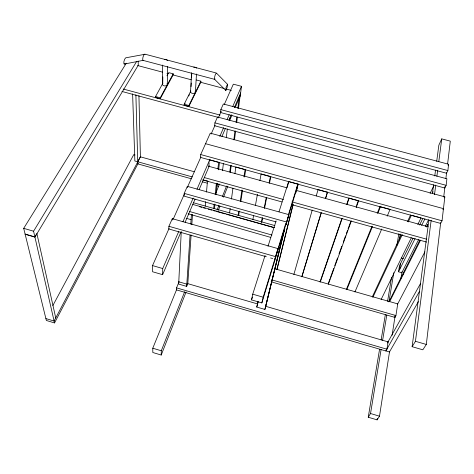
<?xml version="1.0" encoding="UTF-8"?>
<svg xmlns="http://www.w3.org/2000/svg" width="474" height="474" viewBox="0 0 474 474"><rect width="100%" height="100%" fill="white"/><g stroke="black" fill="none" stroke-linecap="round" stroke-linejoin="round"><path stroke-width="0.71" d="M162.819 76.912L162.742 83.454L155.549 96.548L155.549 97.484L160.23 98.746L173.194 74.768L173.217 73.837L168.691 72.635L166.943 75.816M160.23 98.746L160.236 97.81L173.217 73.837M162.469 83.951L162.677 65.062M176.678 289.407L152.782 348.218L152.806 352.508L161.213 355.032L161.279 350.766L184.664 291.741M169.052 228.492L152.527 265.588L152.557 271.75L162.623 274.671L162.724 268.539L178.822 231.282M167.292 84.508L167.618 66.366M277.308 251.184L277.93 248.595L172.305 218.674L168.904 226.299L168.833 228.989L266.323 256.736M172.263 220.031L172.305 218.674M195.134 91.18A2.441 1.629 5 0 1 193.469 93.437A2.441 1.629 5 0 1 190.53 91.606L190.826 90.955L184.149 104.239L184.108 105.169L188.818 106.437L200.846 82.115L200.905 81.19L196.343 79.976M179.012 281.858L176.559 287.884L176.47 289.881L385.883 350.985L386.885 349.202L388.206 341.553L420.408 283.707M181.24 231.798L178.674 284.08L186.667 286.403L187.805 283.529L191.111 234.991M288.897 214.669L286.006 224.676L288.897 214.669L187.354 186.359L184.22 193.386L184.078 196.123L276.028 221.879M188.818 106.437L188.865 105.512L200.905 81.19M190.572 91.458L191.567 72.712M191.058 86.629L191.253 83.021M191.52 77.973L191.751 73.648M187.277 187.734L187.354 186.359M195.401 92.015L196.485 74.015M186.667 286.403L190.068 235.057M190.797 224.066L191.413 214.556M192.509 214.438L191.816 224.712M200.715 154.548L200.496 157.409L440.648 223.42L442.041 220.789L444.837 196.846L210.284 133.147L200.715 154.548L442.041 220.789M205.218 206.077L205.621 201.663M206.486 192.1L207.482 181.068M208.815 166.356L209.147 162.677M209.277 161.207L209.413 159.738L218.609 162.262L217.904 168.863M214.918 122.855L214.645 125.746L444.79 188.012L446.147 185.328L446.905 178.805L217.53 117.007L214.918 122.855L446.147 185.328M220.54 112.51L220.837 109.613L223.355 103.984L448.6 164.265L447.871 170.551L446.532 173.247L220.54 112.51L221.103 111.26M213.703 208.453L214.171 204.051M215.184 194.524L216.351 183.527M214.473 208.696L214.947 204.294M215.972 194.743L217.157 183.728M218.656 169.781L219.45 162.44M222.555 170.717L223.39 163.394M226.317 137.78L227.324 128.999M229.985 117.748L229.665 120.479L231.964 115.105M428.934 219.906L412.107 346.69L422.832 349.806L426.31 344.45L440.69 222.608M443.717 196.923L444.962 186.56M445.886 178.574L446.579 172.702M447.616 163.891L450.3 141.139L441.744 138.876L438.853 145.157L436.714 161.279M229.777 171.949L230.613 165.379M233.854 139.824L234.962 131.067M236.076 122.304L236.722 117.191M237.835 108.433L239.222 97.478L239.945 95.789M230.287 172.654L231.223 165.355M234.494 139.783L235.614 131.02M236.733 122.251L237.385 117.137M238.505 108.374L240.188 95.227M224.326 104.393L233.344 84.165L241.473 86.315L240.3 95.641L235.412 107.053M412.107 346.69L415.443 341.304L431.168 220.286M434.504 194.618L435.742 185.079M436.886 176.281L437.65 170.415M438.794 161.61L441.744 138.876M427.465 226.43L427.738 224.403L426.416 227.028M432.436 193.528L433.603 184.73M434.771 175.937L435.547 170.077M229.582 212.903L230.18 208.53M231.466 199.056L232.953 188.125M234.932 173.555L235.827 166.996L244.365 169.342M238.067 215.646L238.73 211.256M240.288 201.012L241.959 190.033M243.968 176.855L245.082 169.538M238.677 215.474L239.346 211.114M240.792 201.657L242.469 190.744M244.584 176.926L245.698 169.651M389.699 301.565L403.374 274.268L403.676 272.313L419.822 240.152M379.538 349.462L368.245 417.221L377.097 419.875L379.49 416.196L389.598 351.305M392.099 335.26L395.162 315.571M400.957 278.386L401.982 271.827M271.134 281.811L394.919 317.396L395.144 315.945M394.919 317.396L395.926 315.536L397.727 303.899L274.796 268.77M377.097 419.875L377.328 418.418M418.607 239.595L401.816 272.716L398.516 271.774L399.641 269.564L400.619 263.396L413.05 238.25M398.516 271.774L399.499 265.618L400.619 263.396M368.245 417.221L370.538 413.512L381.132 349.326M382.577 340.569L386.79 315.044M388.953 301.914L393.77 272.734M399.185 239.915L400.151 234.079M381.12 339.988L385.368 314.493M387.554 301.375L391.56 277.337M396.904 245.277L398.847 233.623M252.832 219.782L253.62 215.421M255.456 205.23L257.429 194.316M259.924 180.493L261.109 173.946L270.417 176.5L269.131 183.029M261.405 222.188L262.264 217.839M264.267 207.683L266.269 197.534M261.761 222.342L262.626 217.981M264.492 208.536L266.649 197.64M269.522 183.112L270.82 176.577M288.305 215.16L297.832 184.036L296.303 190.24L261.849 302.904L251.528 299.906L252.725 294.176L265.079 255.45M284.169 230.441L281.254 240.413L284.803 228.373L264.901 309.433L256.748 307.057L258.04 301.322M257.826 303.39L258.152 301.956M287.333 187.277L288.66 181.518L298.033 184.096L295.9 192.705M261.849 302.904L263.177 297.204L285.704 223.645M274.861 259.171L277.93 248.595M264.901 309.433L283.79 232.663M265.778 306.086L284.157 230.471M276.887 269.505L293.056 204.187M276.976 269.7L293.074 204.768M296.611 190.501L298.205 184.078M293.85 274.523L312.212 210.071M316.253 195.958L318.066 189.535M301.79 276.792L321.017 213.276M325.502 198.458L327.421 192.106M301.908 276.709L321.319 212.619M325.585 198.529L327.504 192.195L318.066 189.6M256.748 307.057L257.666 304.112M268 246.296L276.081 220.949M279.002 211.795L288.66 181.518M251.528 299.906L252.423 297.085M320.009 281.994L341.914 218.307M346.731 204.306L348.894 198.008M320.294 281.959L342.187 218.401M346.998 204.43L349.166 198.144L358.676 200.757L356.146 207.719M328.245 283.618L329.999 278.771M330.502 277.391L333.761 268.391M334.762 265.624L337.524 258.01M339.029 253.863L341.784 246.249M343.289 242.096L345.546 235.868M346.298 233.795L347.549 230.334M348.052 228.948L350.813 221.334M356.578 205.42L358.332 200.573M328.358 284.264L351.347 220.937M161.213 355.032L186.122 291.895M218.348 210.231L219.972 206.113M223.491 197.19L227.822 186.211M217.033 210.071L218.935 205.266M222.472 196.343L226.548 186.051M215.86 192.977L219.474 184.084M346.328 289.549L371.9 226.418M377.186 213.383L379.964 206.522M346.838 289.596L372.428 226.613M377.991 212.921L380.498 206.759L390.078 209.389L387.193 216.156M354.937 291.966L381.724 229.019M162.623 274.671L181.032 231.798M185.121 222.27L195.051 199.133M199.139 189.606L209.366 165.782M221.927 136.518L225.434 128.353M228.936 120.189L231.276 114.744M234.31 107.675L240.65 92.904M182.923 221.802L193.167 198.091M196.977 189.286L209.858 159.477M219.812 136.447L223.615 127.636M227.129 119.507L229.179 114.767M232.693 106.638L241.473 86.315M173.259 219.053L184.67 193.422M187.68 186.679L200.899 157.001M211.108 134.071L215.018 125.302M218.318 117.884L221.026 111.817M372.232 297.008L401.247 234.92M407.486 221.571L410.608 214.894M372.961 297.162L402.325 234.559M408.262 221.909L411.385 215.249M430.072 193.439L433.911 185.559M381.126 299.497L411.302 237.8M417.795 224.534L421.036 217.898L412.078 215.439M448.072 165.343L448.6 164.265M419.591 225.02L422.861 218.401M432.454 193.042L433.088 191.774M399.641 269.564L415.076 238.6M421.641 225.428L424.929 218.84M389.036 301.618L403.676 272.313M184.433 104.511L185.097 103.202M188.717 95.985L189.375 94.676M403.374 274.268L420.533 240.194M425.267 226.442L428.597 219.865M444.286 197.913L444.837 196.846M442.906 209.698L443.457 208.643L205.568 143.693M397.402 304.498L424.894 251.848M126.291 63.196L23.7 228.344L46.351 320.471L54.534 322.93L138.236 163.204M137.738 161.764L140.345 156.817L194.435 171.789M140.588 156.497L54.107 321.046L45.883 318.581M52.857 305.57L133.763 154.613L135.126 154.986M387.388 343.063L388.052 341.861L265.92 306.364M419.366 291.551L385.872 350.914L389.468 351.975L418.388 301.636M387.625 342.572L388.206 341.553M36.539 234.085L34.857 236.887L25.092 234.055M54.534 322.93L33.577 231.205L136.583 61.549M215.024 78.957L214.615 79.342L143.047 60.382L142.65 59.345L143 57.076L143.883 54.907L144.783 54.125L216.375 73.032L227.597 84.36L227.141 87.465L225.879 90.522L214.491 79.211C214.337 77.683 215.32 72.806 216.547 73.506M162.849 83.323L162.422 84.094A2.441 1.612 3.4 0 0 165.302 85.907A2.441 1.612 3.4 0 0 167.055 83.685M124.858 63.729L124.235 64.079L123.85 63.581L123.904 61.584L124.674 59.197L125.699 57.822L144.991 54.279M227.49 84.236L226.051 87.394L225.707 90.623M143.314 60.316L124.235 64.079M137.638 65.531L162.671 72.184M166.967 73.328L168.394 73.707M172.69 74.845L191.289 79.786M200.585 82.263L224.196 88.531M226.341 89.106L231.348 90.433M220.837 109.613L447.871 170.551M155.549 96.548L160.236 97.81M184.149 104.239L188.865 105.512M123.157 89.005L220.013 115.064M121.913 91.446L218.247 117.404M208.607 166.244L287.007 187.852M296.268 190.406L428.117 226.75M204.389 177.584L283.452 199.495M292.002 201.865L426.618 239.18M192.414 176.938L134.859 160.982L132.613 93.87M203.062 179.895L208.033 181.275M216.553 183.639L219.397 184.427M202.783 179.954L281.929 201.924M291.913 204.691L426.671 242.09M191.573 178.822L137.804 163.891L135.884 94.753M202.185 181.773L207.138 183.148M217.045 185.897L218.455 186.294M184.22 193.386L286.646 222.039M193.422 202.73L274.884 225.588M199.655 206.741L201.788 207.339M203.204 207.736L205.337 208.335M208.175 209.129L211.724 210.13M213.146 210.527L215.279 211.126M216.695 211.523L225.221 213.916M226.637 214.319L274.215 227.68M186.175 218.283L191.087 219.669M401.407 257.998L403.35 258.549M168.904 226.299L275.477 256.6M192.799 204.43L274.25 227.621M189.677 211.546L271.963 235.051M188.131 213.786L270.595 237.367M270.595 257.957L272.728 258.561M271.762 279.873L395.926 315.536M252.725 294.176L263.177 297.204M415.443 341.304L426.31 344.45M152.527 265.588L162.724 268.539M23.7 228.344L33.577 231.205M25.158 234.269L34.922 237.107L138.272 65.228L138.171 61.087M187.811 283.665L257.394 303.887M178.781 281.799L186.809 284.133M176.559 287.884L386.885 349.202M152.782 348.218L161.279 350.766M370.538 413.512L379.49 416.196M36.877 233.522L55.742 317.936M138.929 95.653L140.405 156.847M164.739 59.463A2.53 1.612 3.7 0 1 167.47 60.459M193.748 67.124A2.524 1.629 5.3 0 1 196.514 68.132"/></g></svg>
